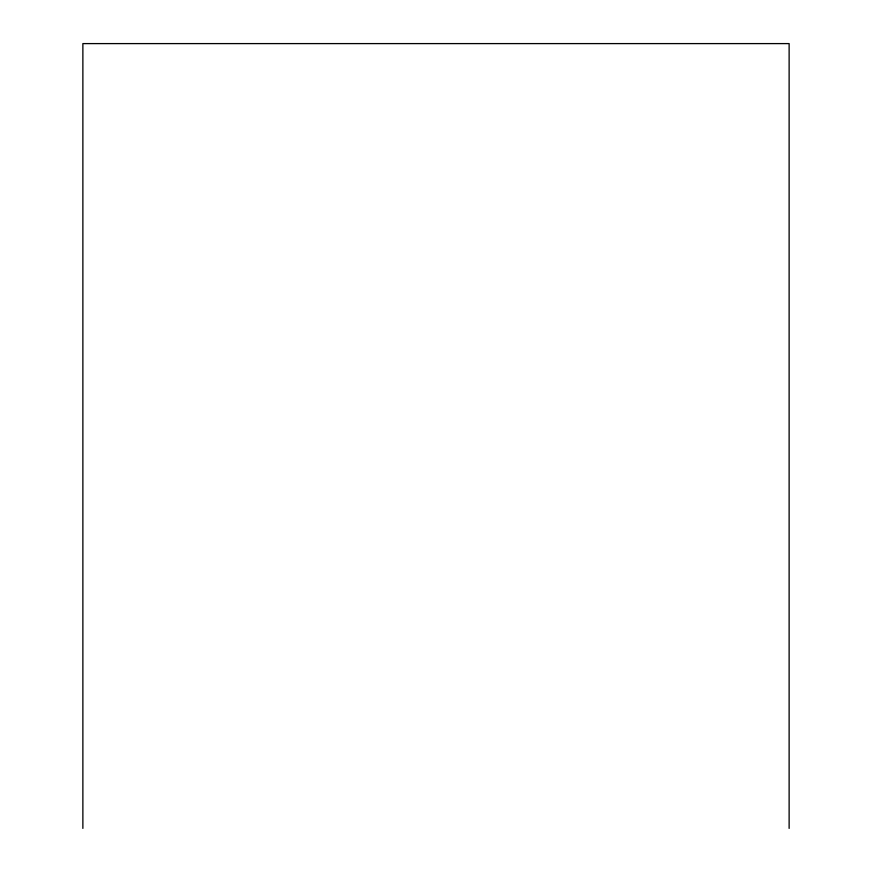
<?xml version="1.0" encoding="UTF-8"?>
<svg xmlns="http://www.w3.org/2000/svg" width="872" height="872" viewBox="0 0 872 872"><rect width="100%" height="100%" fill="white"/><g stroke="black" fill="none" stroke-linecap="round" stroke-linejoin="round"><path stroke-width="1.31" d="M789.127 828.4L789.127 43.6L82.873 43.6L82.873 828.4"/></g></svg>
